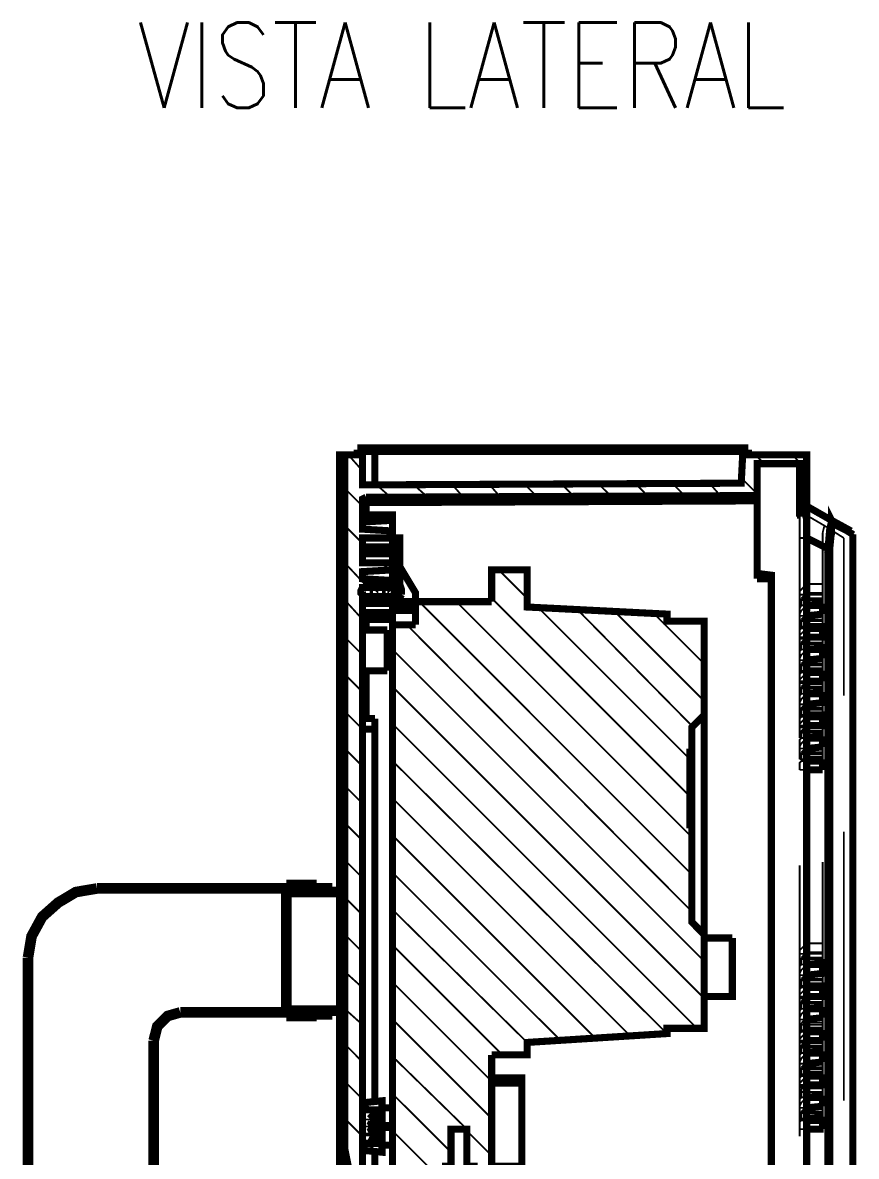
# Model space of a CAD drawing. Header units: metres. Extents: x 2999 to 3164, y 1641 to 1678.
# Drawn here: x 3014.095 to 3015.553, y 1656.445 to 1658.428 of the extents above; entities that cross this region are included whole.
import ezdxf

# ---------------------------------------------------------------- set-up
doc = ezdxf.new("R2010")
doc.units = ezdxf.units.M
doc.layers.add('BLACK', color=7, linetype='Continuous')
doc.styles.add('ROMANS', font='ROMANS.shx', dxfattribs={"width": 0.8, "height": 0.1})

msp = doc.modelspace()

# ---------------------------------------------------------------- linework, layer by layer
at = {"layer": 'BLACK'}
for points, const_width in [([(3014.6803, 1657.6811), (3015.3645, 1657.6811)], 0.0186), ([(3014.6803, 1657.6811), (3014.6803, 1657.6718), (3014.6493, 1657.6718), (3014.6493, 1657.6625), (3014.6585, 1657.6625), (3014.6585, 1656.4582)], 0.0124), ([(3014.6585, 1657.6037), (3014.6493, 1657.6037), (3014.6493, 1657.6625)], 0.0124), ([(3014.6895, 1657.6439), (3014.6647, 1657.6718)], 0.0031), ([(3015.355, 1657.6811), (3015.352, 1657.6222), (3014.6895, 1657.6192), (3014.6895, 1657.6811)], 0.0124), ([(3014.7112, 1657.6811), (3014.7112, 1657.6192)], 0.0124), ([(3015.4665, 1657.6006), (3015.4665, 1657.6718), (3015.3645, 1657.6718), (3015.3645, 1657.6811)], 0.0124), ([(3015.3923, 1657.6563), (3015.3768, 1657.6718)], 0.0031), ([(3015.4665, 1657.6439), (3015.4418, 1657.6718)], 0.0031), ([(3015.4665, 1655.161), (3015.4665, 1657.6718)], 0.0124), ([(3014.6958, 1657.5975), (3015.3798, 1657.6006), (3015.3798, 1657.6563), (3015.4542, 1657.6563), (3015.4542, 1657.6006), (3015.4665, 1657.6006)], 0.0124), ([(3015.451, 1657.6409), (3015.451, 1657.647)], 0.0031), ([(3015.451, 1657.6409), (3015.451, 1657.647)], 0.0031), ([(3015.4542, 1657.6563), (3015.4542, 1657.5696)], 0.0031), ([(3015.3798, 1657.6037), (3015.352, 1657.6316)], 0.0031), ([(3015.451, 1657.5604), (3015.451, 1657.6409)], 0.0031), ([(3014.6493, 1657.6037), (3014.6493, 1657.2043)], 0.0124), ([(3014.6895, 1657.582), (3014.6585, 1657.6129)], 0.0031), ([(3014.739, 1657.5975), (3014.7142, 1657.6192)], 0.0031), ([(3014.804, 1657.5975), (3014.7792, 1657.6192)], 0.0031), ([(3014.866, 1657.5975), (3014.8443, 1657.6222)], 0.0031), ([(3014.931, 1657.5975), (3014.9094, 1657.6222)], 0.0031), ([(3014.9959, 1657.5975), (3014.9712, 1657.6222)], 0.0031), ([(3015.0609, 1657.5975), (3015.0363, 1657.6222)], 0.0031), ([(3015.1261, 1657.5975), (3015.1013, 1657.6222)], 0.0031), ([(3015.1911, 1657.5975), (3015.1663, 1657.6222)], 0.0031), ([(3015.2561, 1657.5975), (3015.2313, 1657.6222)], 0.0031), ([(3015.318, 1657.5975), (3015.2963, 1657.6222)], 0.0031), ([(3014.6958, 1657.5975), (3014.6895, 1657.5944), (3014.6895, 1657.5882)], 0.0124), ([(3014.6895, 1657.5882), (3014.6958, 1657.5882), (3014.6958, 1657.5975)], 0.0124), ([(3014.6895, 1655.8762), (3014.6895, 1657.3839), (3014.7421, 1657.3839), (3014.7421, 1657.3962), (3014.6895, 1657.3962), (3014.6895, 1657.4117), (3014.7421, 1657.4117), (3014.7421, 1657.4242), (3014.6895, 1657.4242), (3014.6895, 1657.4397), (3014.7421, 1657.4397), (3014.7421, 1657.4519), (3014.6895, 1657.4551), (3014.6895, 1657.4675), (3014.7421, 1657.4706), (3014.7421, 1657.4829), (3014.6895, 1657.4829), (3014.6895, 1657.4985), (3014.7421, 1657.4985), (3014.7421, 1657.5108), (3014.6895, 1657.5108), (3014.6895, 1657.5263), (3014.7421, 1657.5263), (3014.7421, 1657.5386), (3014.6895, 1657.5418), (3014.6895, 1657.5542), (3014.7421, 1657.5573), (3014.7421, 1657.5666), (3014.6895, 1657.5666), (3014.6895, 1657.5882)], 0.0124), ([(3014.6958, 1657.5882), (3015.3798, 1657.5913), (3015.3798, 1657.6006)], 0.0124), ([(3014.6958, 1657.5666), (3014.6958, 1657.5882)], 0.0124), ([(3015.3798, 1657.5913), (3015.3798, 1657.4551)], 0.0124), ([(3015.4665, 1657.5696), (3015.4542, 1657.5696), (3015.4542, 1657.6006)], 0.0124), ([(3015.451, 1657.5913), (3015.4665, 1657.582), (3015.4665, 1657.5789), (3015.4634, 1657.5666), (3015.4634, 1657.5294)], 0.0031), ([(3015.4665, 1657.5975), (3015.4542, 1657.5975)], 0.0031), ([(3015.4665, 1657.5696), (3015.4665, 1657.6006)], 0.0124), ([(3015.4604, 1657.5696), (3015.4542, 1657.5727)], 0.0031), ([(3015.4542, 1657.5727), (3015.4604, 1657.5696), (3015.4975, 1657.5479)], 0.0031), ([(3015.4542, 1657.5696), (3015.4542, 1657.5356)], 0.0031), ([(3015.4604, 1657.5696), (3015.4573, 1657.5696)], 0.0031), ([(3015.4604, 1657.5666), (3015.4573, 1657.5696)], 0.0031), ([(3015.4604, 1657.5666), (3015.4573, 1657.5696)], 0.0031), ([(3015.4604, 1657.5696), (3015.4604, 1657.5634), (3015.4634, 1657.5542), (3015.4665, 1657.5263)], 0.0031), ([(3015.4604, 1657.5696), (3015.4604, 1657.5634), (3015.4634, 1657.5542), (3015.4665, 1657.5263)], 0.0031), ([(3015.4665, 1657.582), (3015.5099, 1657.5573), (3015.5099, 1657.5542), (3015.5068, 1657.5418), (3015.5038, 1657.5077)], 0.0124), ([(3015.4665, 1657.5696), (3015.4665, 1655.3777)], 0.0124), ([(3015.4665, 1657.582), (3015.4665, 1657.5789), (3015.4634, 1657.5666), (3015.4634, 1657.5294)], 0.0031), ([(3015.4665, 1657.5789), (3015.4665, 1657.582)], 0.0031), ([(3015.4665, 1657.5789), (3015.4665, 1657.582)], 0.0031), ([(3015.4665, 1657.582), (3015.4697, 1657.582)], 0.0031), ([(3015.544, 1657.5386), (3015.5099, 1657.5573), (3015.513, 1657.5511)], 0.0124), ([(3015.513, 1657.5511), (3015.5099, 1657.5573), (3015.5099, 1657.5542), (3015.5068, 1657.5418), (3015.5038, 1657.5077), (3015.5068, 1657.5077)], 0.0124), ([(3014.6895, 1657.517), (3014.6585, 1657.5479)], 0.0031), ([(3014.7142, 1657.5542), (3014.7051, 1657.5666)], 0.0031), ([(3014.7421, 1657.5573), (3014.7421, 1657.5386)], 0.0124), ([(3015.4975, 1657.5479), (3015.4945, 1657.5356), (3015.4945, 1657.5108)], 0.0031), ([(3015.4975, 1657.5479), (3015.4945, 1657.5356), (3015.4945, 1657.5108)], 0.0031), ([(3015.5315, 1657.5263), (3015.4975, 1657.5479)], 0.0031), ([(3015.513, 1657.5511), (3015.5099, 1657.5479), (3015.5099, 1657.5386), (3015.5068, 1657.5077), (3015.5068, 1655.226), (3015.5099, 1655.1951), (3015.513, 1655.1827), (3015.5471, 1655.1827)], 0.0124), ([(3015.513, 1657.5511), (3015.5099, 1657.5479), (3015.5099, 1657.5386), (3015.5068, 1657.5077)], 0.0124), ([(3015.5161, 1657.5511), (3015.513, 1657.5542)], 0.0124), ([(3015.5471, 1657.5325), (3015.5377, 1657.5386), (3015.513, 1657.5511)], 0.0124), ([(3015.513, 1657.5511), (3015.513, 1657.5542)], 0.0031), ([(3015.544, 1657.5356), (3015.5315, 1657.5418), (3015.513, 1657.5511)], 0.0031), ([(3014.7421, 1657.5263), (3014.7297, 1657.5386)], 0.0031), ([(3014.7421, 1657.5263), (3014.7452, 1657.5263)], 0.0124), ([(3014.7545, 1657.5233), (3014.7576, 1657.5233)], 0.0124), ([(3014.7824, 1657.4149), (3014.7824, 1657.4303), (3014.7545, 1657.4767), (3014.7545, 1657.5233)], 0.0124), ([(3015.4542, 1657.5356), (3015.4542, 1657.1889)], 0.0031), ([(3015.4665, 1657.5263), (3015.5038, 1657.5077)], 0.0124), ([(3015.4634, 1657.5294), (3015.4634, 1657.1826)], 0.0031), ([(3015.4665, 1657.5294), (3015.4634, 1657.5294)], 0.0031), ([(3015.4665, 1657.5294), (3015.4634, 1657.5294)], 0.0031), ([(3015.5471, 1657.5325), (3015.544, 1657.5356)], 0.0124), ([(3015.5471, 1655.4489), (3015.5471, 1657.5325)], 0.0124), ([(3015.5471, 1657.5325), (3015.5501, 1657.5325)], 0.0031), ([(3014.7081, 1657.4985), (3014.6926, 1657.5108)], 0.0031), ([(3014.7545, 1657.517), (3014.7421, 1657.5263)], 0.0031), ([(3015.4542, 1657.5263), (3015.4665, 1657.5263), (3015.4665, 1657.4458), (3015.4634, 1657.4427), (3015.4604, 1657.4397), (3015.4573, 1657.4365), (3015.4542, 1657.4334), (3015.4542, 1657.4179)], 0.0031), ([(3015.4665, 1657.5263), (3015.4542, 1657.5263)], 0.0031), ([(3015.4665, 1657.5263), (3015.4542, 1657.5263)], 0.0031), ([(3015.4665, 1657.5263), (3015.4945, 1657.5108)], 0.0031), ([(3015.4945, 1657.1951), (3015.4945, 1657.5108)], 0.0031), ([(3015.5068, 1657.5077), (3015.5038, 1657.5077), (3015.5038, 1655.226), (3015.5068, 1655.226)], 0.0124), ([(3015.5315, 1657.2508), (3015.5315, 1657.5263)], 0.0031), ([(3014.6988, 1657.4397), (3014.6585, 1657.4829)], 0.0031), ([(3014.7359, 1657.4706), (3014.7236, 1657.4829)], 0.0031), ([(3014.9155, 1656.6223), (3014.9775, 1656.6223), (3014.9775, 1656.644), (3015.2221, 1656.6595), (3015.2221, 1656.6687), (3015.287, 1656.6687), (3015.287, 1656.8329), (3015.2654, 1656.8546), (3015.2654, 1657.0248), (3015.2622, 1657.0248), (3015.2622, 1657.1517), (3015.2654, 1657.1517), (3015.2654, 1657.1951), (3015.287, 1657.2167), (3015.287, 1657.3808), (3015.2221, 1657.3808), (3015.2221, 1657.3932), (3014.9775, 1657.4056), (3014.9775, 1657.4706), (3014.9155, 1657.4706), (3014.9155, 1657.4149)], 0.0124), ([(3014.9775, 1657.421), (3014.9279, 1657.4706)], 0.0031), ([(3015.3798, 1657.4644), (3015.4046, 1657.4613), (3015.4046, 1657.4551)], 0.0124), ([(3014.7421, 1657.4551), (3014.7421, 1657.4397), (3014.739, 1657.4397), (3014.739, 1657.4427), (3014.7359, 1657.4397), (3014.7297, 1657.4397), (3014.7297, 1657.4427), (3014.7266, 1657.4397), (3014.7236, 1657.4397), (3014.7204, 1657.4427), (3014.7174, 1657.4397), (3014.7142, 1657.4397), (3014.7112, 1657.4427), (3014.7112, 1657.4397), (3014.7051, 1657.4397), (3014.7019, 1657.4427), (3014.7019, 1657.4397), (3014.6958, 1657.4397), (3014.6958, 1657.4427), (3014.6926, 1657.4397), (3014.6895, 1657.4397), (3014.6864, 1657.4334), (3014.6864, 1657.4303), (3014.6926, 1657.4242), (3014.6958, 1657.4242), (3014.6988, 1657.421), (3014.7019, 1657.4242), (3014.7051, 1657.4242), (3014.7081, 1657.421), (3014.7081, 1657.4242), (3014.7142, 1657.4242), (3014.7174, 1657.421)], 0.0124), ([(3014.7452, 1657.4086), (3014.7483, 1657.4086), (3014.7514, 1657.4149), (3014.7483, 1657.4149), (3014.7483, 1657.421), (3014.7421, 1657.4273), (3014.7421, 1657.4365), (3014.7483, 1657.4427), (3014.7483, 1657.4489), (3014.7514, 1657.4489), (3014.7483, 1657.4551), (3014.7452, 1657.4551)], 0.0124), ([(3014.7545, 1657.4519), (3014.7421, 1657.4613)], 0.0031), ([(3014.7483, 1657.4551), (3014.7514, 1657.4489)], 0.0124), ([(3014.7545, 1657.4458), (3014.7576, 1657.4458)], 0.0124), ([(3014.7545, 1657.4458), (3014.7576, 1657.4365), (3014.7576, 1657.4334), (3014.7545, 1657.4334)], 0.0124), ([(3015.3798, 1657.4551), (3015.4046, 1657.4551)], 0.0124), ([(3015.4046, 1657.4551), (3015.4046, 1655.839)], 0.0124), ([(3014.6958, 1657.4427), (3014.6988, 1657.4427)], 0.0124), ([(3014.6958, 1657.4397), (3014.6988, 1657.4397)], 0.0124), ([(3014.6958, 1657.4397), (3014.6988, 1657.4397)], 0.0124), ([(3014.6958, 1657.4273), (3014.6958, 1657.4242)], 0.0124), ([(3014.6958, 1657.4242), (3014.6988, 1657.4242)], 0.0124), ([(3014.7019, 1657.4427), (3014.7051, 1657.4427)], 0.0124), ([(3014.7019, 1657.4427), (3014.7051, 1657.4427)], 0.0124), ([(3014.7051, 1657.4397), (3014.7081, 1657.4397)], 0.0124), ([(3014.7051, 1657.4397), (3014.7081, 1657.4397)], 0.0124), ([(3014.7051, 1657.4273), (3014.7051, 1657.4242)], 0.0124), ([(3014.7051, 1657.4242), (3014.7081, 1657.4242)], 0.0124), ([(3014.7112, 1657.4427), (3014.7142, 1657.4427)], 0.0124), ([(3014.7112, 1657.4427), (3014.7142, 1657.4427)], 0.0124), ([(3014.7142, 1657.4397), (3014.7174, 1657.4397)], 0.0124), ([(3014.7142, 1657.4397), (3014.7174, 1657.4397)], 0.0124), ([(3014.7142, 1657.4273), (3014.7142, 1657.4242)], 0.0124), ([(3014.7142, 1657.4242), (3014.7174, 1657.4242)], 0.0124), ([(3014.7142, 1657.4242), (3014.7174, 1657.421)], 0.0124), ([(3014.7174, 1657.421), (3014.7174, 1657.4242), (3014.7236, 1657.4242), (3014.7236, 1657.421), (3014.7266, 1657.4242), (3014.7329, 1657.4242), (3014.7329, 1657.421), (3014.7359, 1657.4242), (3014.7421, 1657.4242), (3014.7421, 1657.4086)], 0.0124), ([(3014.7204, 1657.4427), (3014.7236, 1657.4427)], 0.0124), ([(3014.7236, 1657.4397), (3014.7266, 1657.4397)], 0.0124), ([(3014.7236, 1657.4397), (3014.7266, 1657.4397)], 0.0124), ([(3014.7236, 1657.4273), (3014.7236, 1657.4242)], 0.0124), ([(3014.7236, 1657.4242), (3014.7266, 1657.4242)], 0.0124), ([(3014.7297, 1657.4397), (3014.7329, 1657.4397)], 0.0124), ([(3014.7297, 1657.4397), (3014.7329, 1657.4397)], 0.0124), ([(3014.7297, 1657.4273), (3014.7329, 1657.4242)], 0.0124), ([(3014.7329, 1657.4242), (3014.7297, 1657.4242)], 0.0124), ([(3014.7329, 1657.4242), (3014.7329, 1657.421)], 0.0124), ([(3014.739, 1657.4427), (3014.7421, 1657.4427)], 0.0124), ([(3014.739, 1657.4427), (3014.7421, 1657.4427)], 0.0124), ([(3014.739, 1657.4397), (3014.7421, 1657.4397)], 0.0124), ([(3014.739, 1657.4397), (3014.7421, 1657.4397)], 0.0124), ([(3014.739, 1657.4273), (3014.739, 1657.4242)], 0.0124), ([(3014.7421, 1657.4242), (3014.739, 1657.4242)], 0.0124), ([(3014.7421, 1657.4365), (3014.7483, 1657.4427)], 0.0124), ([(3014.7576, 1657.4365), (3014.7421, 1657.4365)], 0.0124), ([(3014.7576, 1657.4334), (3014.7421, 1657.4334), (3014.7483, 1657.4334)], 0.0124), ([(3014.7421, 1657.4273), (3014.7576, 1657.4273)], 0.0124), ([(3014.7421, 1657.4273), (3014.7576, 1657.4273)], 0.0124), ([(3014.7421, 1657.421), (3014.7421, 1657.4242)], 0.0124), ([(3014.7452, 1657.4334), (3014.7452, 1657.4273)], 0.0124), ([(3014.7545, 1657.4334), (3014.7483, 1657.4334)], 0.0124), ([(3014.7576, 1657.4273), (3014.7514, 1657.4149)], 0.0124), ([(3014.7545, 1657.4334), (3014.7576, 1657.4334)], 0.0124), ([(3014.7545, 1657.4334), (3014.7545, 1657.4273)], 0.0124), ([(3015.4665, 1657.4303), (3015.4634, 1657.4303), (3015.4634, 1657.4273), (3015.4604, 1657.4242), (3015.4573, 1657.421)], 0.0031), ([(3015.4945, 1657.4458), (3015.4665, 1657.4458)], 0.0031), ([(3015.4665, 1657.4303), (3015.4665, 1657.4056)], 0.0031), ([(3015.4665, 1657.4303), (3015.4945, 1657.4303)], 0.0031), ([(3015.4945, 1657.4458), (3015.4945, 1657.4117)], 0.0031), ([(3014.6895, 1657.3839), (3014.6585, 1657.4179)], 0.0031), ([(3014.7081, 1657.421), (3014.7112, 1657.421)], 0.0124), ([(3014.7297, 1657.4117), (3014.7142, 1657.4242)], 0.0031), ([(3014.7236, 1657.421), (3014.7266, 1657.421)], 0.0124), ([(3014.7329, 1657.421), (3014.7359, 1657.421)], 0.0124), ([(3014.7421, 1657.4086), (3014.7421, 1657.3962)], 0.0124), ([(3014.7824, 1657.3994), (3014.7545, 1657.3994), (3014.7545, 1657.4179)], 0.0124), ([(3014.7545, 1657.4149), (3014.7824, 1657.4149)], 0.0124), ([(3014.9155, 1657.4149), (3014.7824, 1657.4149)], 0.0124), ([(3014.7824, 1657.3746), (3014.7824, 1657.4149)], 0.0124), ([(3015.2654, 1656.938), (3014.7886, 1657.4149)], 0.0031), ([(3015.2654, 1657.0031), (3014.8536, 1657.4149)], 0.0031), ([(3015.2622, 1657.0743), (3014.9155, 1657.421)], 0.0031), ([(3015.4945, 1657.4273), (3015.4542, 1657.4273)], 0.0031), ([(3015.4542, 1657.4179), (3015.4542, 1657.4086)], 0.0031), ([(3015.4945, 1657.4179), (3015.4542, 1657.4179)], 0.0031), ([(3015.4573, 1657.4086), (3015.4573, 1657.421)], 0.0031), ([(3015.4945, 1657.421), (3015.4573, 1657.421)], 0.0031), ([(3015.4665, 1657.4086), (3015.4945, 1657.4117)], 0.0124), ([(3015.4945, 1657.4086), (3015.4665, 1657.4086)], 0.0124), ([(3015.4945, 1657.4117), (3015.4945, 1657.3932)], 0.0124), ([(3014.7824, 1657.4025), (3014.7545, 1657.4025)], 0.0124), ([(3015.2622, 1657.1393), (3014.9959, 1657.4056)], 0.0031), ([(3015.2654, 1657.1981), (3015.0641, 1657.4025)], 0.0031), ([(3015.287, 1657.2415), (3015.1322, 1657.3962)], 0.0031), ([(3015.287, 1657.3065), (3015.2003, 1657.3932)], 0.0031), ([(3015.4573, 1657.4086), (3015.4542, 1657.4025), (3015.4542, 1657.3901)], 0.0031), ([(3015.4945, 1657.4086), (3015.4665, 1657.4056), (3015.4634, 1657.4056), (3015.4634, 1657.4025), (3015.4604, 1657.4025), (3015.4573, 1657.3994), (3015.4542, 1657.3932), (3015.4542, 1657.3901)], 0.0031), ([(3015.4665, 1657.4086), (3015.4542, 1657.4086)], 0.0031), ([(3015.4542, 1657.3901), (3015.4945, 1657.3901), (3015.4945, 1657.3932)], 0.0031), ([(3015.4665, 1657.3901), (3015.4665, 1657.3684), (3015.4634, 1657.3654), (3015.4604, 1657.3623), (3015.4573, 1657.3591), (3015.4542, 1657.356), (3015.4542, 1657.3498)], 0.0031), ([(3015.4665, 1657.3901), (3015.4542, 1657.3901)], 0.0031), ([(3015.4542, 1657.3808), (3015.4945, 1657.3808), (3015.4945, 1657.3901)], 0.0031), ([(3015.4542, 1657.3901), (3015.4542, 1657.3808)], 0.0031), ([(3015.4665, 1657.4086), (3015.4573, 1657.4086)], 0.0031), ([(3015.4665, 1657.3901), (3015.4634, 1657.3901), (3015.4604, 1657.387), (3015.4573, 1657.3839)], 0.0031), ([(3015.4945, 1657.3932), (3015.4665, 1657.3901)], 0.0124), ([(3015.4665, 1657.3901), (3015.4945, 1657.3932)], 0.0031), ([(3014.6895, 1657.3654), (3014.7329, 1657.3654)], 0.0124), ([(3014.6958, 1657.3654), (3014.6958, 1657.3839)], 0.0124), ([(3014.7329, 1657.2941), (3014.7329, 1657.3654)], 0.0124), ([(3014.7421, 1657.3839), (3014.7421, 1657.3746), (3014.7824, 1657.3746)], 0.0124), ([(3014.7421, 1657.3746), (3014.7421, 1656.418), (3014.835, 1656.418), (3014.835, 1656.4272), (3014.8443, 1656.4272), (3014.8443, 1656.4923), (3014.8721, 1656.4923), (3014.8721, 1656.4272), (3014.8846, 1656.4272), (3014.8846, 1656.418), (3014.9681, 1656.418), (3014.9681, 1656.4272), (3014.9155, 1656.4272), (3014.9155, 1656.5728), (3014.9681, 1656.5728), (3014.9681, 1656.5821), (3014.9155, 1656.5821), (3014.9155, 1656.6223)], 0.0124), ([(3015.2654, 1656.8731), (3014.7669, 1657.3746)], 0.0031), ([(3015.287, 1657.3716), (3015.2777, 1657.3808)], 0.0031), ([(3015.4542, 1657.3808), (3015.4542, 1657.3716)], 0.0031), ([(3015.4665, 1657.3716), (3015.4542, 1657.3716)], 0.0031), ([(3015.4573, 1657.3684), (3015.4573, 1657.3839)], 0.0031), ([(3015.4945, 1657.3839), (3015.4573, 1657.3839)], 0.0031), ([(3015.4665, 1657.353), (3015.4945, 1657.353), (3015.4945, 1657.3716), (3015.4665, 1657.3716)], 0.0124), ([(3015.4945, 1657.3684), (3015.4665, 1657.3684)], 0.0124), ([(3015.4945, 1657.3808), (3015.4945, 1657.3716)], 0.0031), ([(3014.6895, 1657.322), (3014.6585, 1657.353)], 0.0031), ([(3015.4573, 1657.3684), (3015.4542, 1657.3654), (3015.4542, 1657.353)], 0.0031), ([(3015.4665, 1657.353), (3015.4542, 1657.353)], 0.0031), ([(3015.4665, 1657.3684), (3015.4573, 1657.3684)], 0.0031), ([(3015.4665, 1657.353), (3015.4634, 1657.353), (3015.4634, 1657.3498), (3015.4604, 1657.3468), (3015.4573, 1657.3436)], 0.0031), ([(3015.4945, 1657.3684), (3015.4665, 1657.3684)], 0.0031), ([(3015.4665, 1657.353), (3015.4665, 1657.3282)], 0.0031), ([(3015.4665, 1657.353), (3015.4945, 1657.353)], 0.0031), ([(3015.4945, 1657.353), (3015.4945, 1657.3498)], 0.0031), ([(3015.287, 1656.7864), (3014.7421, 1657.3313)], 0.0031), ([(3015.4542, 1657.3406), (3015.4542, 1657.3313)], 0.0031), ([(3015.4665, 1657.3313), (3015.4542, 1657.3313)], 0.0031), ([(3015.4573, 1657.3313), (3015.4542, 1657.3282), (3015.4542, 1657.3127)], 0.0031), ([(3015.4573, 1657.3313), (3015.4573, 1657.3436)], 0.0031), ([(3015.4945, 1657.3436), (3015.4573, 1657.3436)], 0.0031), ([(3015.4665, 1657.3313), (3015.4573, 1657.3313)], 0.0031), ([(3015.4945, 1657.3158), (3015.4945, 1657.3343), (3015.4665, 1657.3313)], 0.0124), ([(3015.4945, 1657.3313), (3015.4665, 1657.3313)], 0.0124), ([(3015.4945, 1657.3313), (3015.4665, 1657.3282)], 0.0031), ([(3015.4945, 1657.3406), (3015.4945, 1657.3343)], 0.0031), ([(3015.4665, 1657.3282), (3015.4634, 1657.3282), (3015.4634, 1657.325), (3015.4604, 1657.325), (3015.4573, 1657.322), (3015.4542, 1657.3158), (3015.4542, 1657.3127), (3015.4945, 1657.3127), (3015.4945, 1657.3158)], 0.0031), ([(3015.4665, 1657.3127), (3015.4542, 1657.3127)], 0.0031), ([(3015.4542, 1657.3127), (3015.4542, 1657.3034)], 0.0031), ([(3015.4945, 1657.3127), (3015.4945, 1657.3034), (3015.4542, 1657.3034)], 0.0031), ([(3015.4665, 1657.3127), (3015.4634, 1657.3127), (3015.4604, 1657.3096), (3015.4573, 1657.3065)], 0.0031), ([(3015.4945, 1657.3158), (3015.4665, 1657.3127)], 0.0124), ([(3015.4665, 1657.3127), (3015.4945, 1657.3158)], 0.0031), ([(3015.4665, 1657.3127), (3015.4665, 1657.291)], 0.0031), ([(3014.7329, 1657.2941), (3014.6895, 1657.2941)], 0.0124), ([(3014.6958, 1657.2106), (3014.6958, 1657.2941)], 0.0124), ([(3015.4542, 1657.3034), (3015.4542, 1657.2941)], 0.0031), ([(3015.4665, 1657.2941), (3015.4542, 1657.2941)], 0.0031), ([(3015.4665, 1657.291), (3015.4634, 1657.288), (3015.4604, 1657.2848), (3015.4573, 1657.2817), (3015.4542, 1657.2786), (3015.4542, 1657.2724)], 0.0031), ([(3015.4573, 1657.291), (3015.4542, 1657.288), (3015.4542, 1657.2756)], 0.0031), ([(3015.4573, 1657.291), (3015.4573, 1657.3065)], 0.0031), ([(3015.4945, 1657.3065), (3015.4573, 1657.3065)], 0.0031), ([(3015.4665, 1657.291), (3015.4573, 1657.291)], 0.0031), ([(3015.4665, 1657.2941), (3015.4945, 1657.2941)], 0.0124), ([(3015.4945, 1657.291), (3015.4665, 1657.291)], 0.0124), ([(3015.4945, 1657.291), (3015.4665, 1657.291)], 0.0031), ([(3015.4945, 1657.2941), (3015.4945, 1657.2756)], 0.0124), ([(3015.4945, 1657.3034), (3015.4945, 1657.2941)], 0.0031), ([(3014.6895, 1657.2569), (3014.6585, 1657.288)], 0.0031), ([(3015.4945, 1657.2756), (3015.4945, 1657.2724), (3015.4542, 1657.2724)], 0.0031), ([(3015.4665, 1657.2756), (3015.4542, 1657.2756)], 0.0031), ([(3015.4542, 1657.2632), (3015.4945, 1657.2632), (3015.4945, 1657.2724)], 0.0031), ([(3015.4542, 1657.2724), (3015.4542, 1657.2632)], 0.0031), ([(3015.4665, 1657.2756), (3015.4634, 1657.2756), (3015.4634, 1657.2724), (3015.4604, 1657.2693), (3015.4573, 1657.2662)], 0.0031), ([(3015.4945, 1657.2756), (3015.4665, 1657.2756)], 0.0124), ([(3015.4665, 1657.2756), (3015.4665, 1657.2508)], 0.0031), ([(3015.4665, 1657.2756), (3015.4945, 1657.2756)], 0.0031), ([(3015.287, 1656.7214), (3014.7421, 1657.2662)], 0.0031), ([(3015.4542, 1657.2632), (3015.4542, 1657.2539)], 0.0031), ([(3015.4665, 1657.2539), (3015.4542, 1657.2539)], 0.0031), ([(3015.4573, 1657.2539), (3015.4542, 1657.2508), (3015.4542, 1657.2353)], 0.0031), ([(3015.4665, 1657.2508), (3015.4634, 1657.2508), (3015.4634, 1657.2476), (3015.4604, 1657.2476), (3015.4573, 1657.2445), (3015.4542, 1657.2384), (3015.4542, 1657.2353), (3015.4945, 1657.2353), (3015.4945, 1657.2384)], 0.0031), ([(3015.4573, 1657.2539), (3015.4573, 1657.2662)], 0.0031), ([(3015.4945, 1657.2662), (3015.4573, 1657.2662)], 0.0031), ([(3015.4665, 1657.2539), (3015.4573, 1657.2539)], 0.0031), ([(3015.4665, 1657.2539), (3015.4945, 1657.2569)], 0.0124), ([(3015.4665, 1657.2353), (3015.4945, 1657.2384), (3015.4945, 1657.2569)], 0.0124), ([(3015.4945, 1657.2539), (3015.4665, 1657.2539)], 0.0124), ([(3015.4945, 1657.2539), (3015.4665, 1657.2508)], 0.0031), ([(3015.4945, 1657.2632), (3015.4945, 1657.2569)], 0.0031), ([(3015.4665, 1657.2136), (3015.4665, 1657.2353), (3015.4634, 1657.2353), (3015.4604, 1657.2322), (3015.4573, 1657.2291), (3015.4573, 1657.2136), (3015.4542, 1657.2106), (3015.4542, 1657.1981)], 0.0031), ([(3015.4665, 1657.2353), (3015.4542, 1657.2353)], 0.0031), ([(3015.4542, 1657.2353), (3015.4542, 1657.226)], 0.0031), ([(3015.4945, 1657.2353), (3015.4945, 1657.226), (3015.4542, 1657.226)], 0.0031), ([(3015.4665, 1657.2353), (3015.4945, 1657.2384)], 0.0031), ([(3014.6555, 1657.2106), (3014.6524, 1657.2074), (3014.6493, 1657.2043)], 0.0124), ([(3014.6555, 1657.2106), (3014.6585, 1657.2106)], 0.0124), ([(3014.6585, 1657.192), (3014.6555, 1657.192), (3014.6555, 1657.2106)], 0.0124), ([(3014.6895, 1657.192), (3014.6585, 1657.2229)], 0.0031), ([(3014.6895, 1657.2106), (3014.7112, 1657.2106)], 0.0124), ([(3014.7112, 1657.192), (3014.7112, 1657.2106)], 0.0124), ([(3015.287, 1656.8329), (3015.287, 1657.2167)], 0.0124), ([(3015.4542, 1657.226), (3015.4542, 1657.2167)], 0.0031), ([(3015.4665, 1657.2167), (3015.4542, 1657.2167)], 0.0031), ([(3015.4665, 1657.2136), (3015.4634, 1657.2106), (3015.4604, 1657.2074), (3015.4573, 1657.2043), (3015.4542, 1657.2013), (3015.4542, 1657.1951)], 0.0031), ([(3015.4945, 1657.2291), (3015.4573, 1657.2291)], 0.0031), ([(3015.4665, 1657.2136), (3015.4573, 1657.2136)], 0.0031), ([(3015.4665, 1657.1981), (3015.4945, 1657.1981), (3015.4945, 1657.2167), (3015.4665, 1657.2167)], 0.0124), ([(3015.4945, 1657.2136), (3015.4665, 1657.2136)], 0.0124), ([(3015.4945, 1657.2136), (3015.4665, 1657.2136)], 0.0031), ([(3015.4665, 1657.2136), (3015.4945, 1657.2136)], 0.0031), ([(3015.4945, 1657.226), (3015.4945, 1657.2167)], 0.0031), ([(3014.6493, 1657.2043), (3014.6493, 1657.192)], 0.0124), ([(3014.7112, 1656.5387), (3014.7112, 1657.192), (3014.6895, 1657.192)], 0.0124), ([(3015.2747, 1656.6687), (3014.7421, 1657.2013)], 0.0031), ([(3015.4945, 1657.1981), (3015.4945, 1657.1951), (3015.4542, 1657.1951)], 0.0031), ([(3015.4665, 1657.1981), (3015.4542, 1657.1981)], 0.0031), ([(3015.4542, 1657.1951), (3015.4542, 1657.1858)], 0.0031), ([(3015.4945, 1657.1951), (3015.4945, 1657.1858), (3015.4542, 1657.1858)], 0.0031), ([(3015.4665, 1657.1981), (3015.4634, 1657.1981), (3015.4634, 1657.1951), (3015.4604, 1657.192), (3015.4573, 1657.1889), (3015.4945, 1657.1889)], 0.0031), ([(3015.4665, 1657.1981), (3015.4945, 1657.1981)], 0.0031), ([(3015.4665, 1657.1981), (3015.4665, 1657.1733)], 0.0031), ([(3015.4542, 1657.1858), (3015.4542, 1657.1765)], 0.0031), ([(3015.4573, 1657.1765), (3015.4542, 1657.1733), (3015.4542, 1657.158)], 0.0031), ([(3015.4665, 1657.1765), (3015.4542, 1657.1765)], 0.0031), ([(3015.4665, 1657.1733), (3015.4634, 1657.1733), (3015.4634, 1657.1703), (3015.4604, 1657.1703), (3015.4573, 1657.1672), (3015.4542, 1657.161), (3015.4542, 1657.158)], 0.0031), ([(3015.4573, 1657.1765), (3015.4573, 1657.1889)], 0.0031), ([(3015.4665, 1657.1765), (3015.4573, 1657.1765)], 0.0031), ([(3015.4665, 1657.1765), (3015.4945, 1657.1795)], 0.0124), ([(3015.4945, 1657.1765), (3015.4665, 1657.1765)], 0.0124), ([(3015.4665, 1657.1733), (3015.4945, 1657.1765)], 0.0031), ([(3015.4945, 1657.1765), (3015.4665, 1657.1733)], 0.0031), ([(3015.4945, 1657.1795), (3015.4945, 1657.161)], 0.0124), ([(3015.4945, 1657.1795), (3015.4945, 1657.1858)], 0.0031), ([(3014.6895, 1657.1269), (3014.6585, 1657.158)], 0.0031), ([(3015.2654, 1657.0248), (3015.2654, 1657.1517)], 0.0124), ([(3015.4945, 1657.158), (3015.4542, 1657.158)], 0.0031), ([(3015.4665, 1657.158), (3015.4542, 1657.158)], 0.0031), ([(3015.4542, 1657.158), (3015.4542, 1657.1485)], 0.0031), ([(3015.4665, 1657.158), (3015.4634, 1657.158), (3015.4604, 1657.1548), (3015.4573, 1657.1517)], 0.0031), ([(3015.4573, 1657.1362), (3015.4573, 1657.1517)], 0.0031), ([(3015.4945, 1657.1517), (3015.4573, 1657.1517)], 0.0031), ([(3015.4945, 1657.161), (3015.4665, 1657.158)], 0.0124), ([(3015.4665, 1657.158), (3015.4945, 1657.161)], 0.0031), ([(3015.4665, 1657.158), (3015.4665, 1656.8173)], 0.0031), ([(3015.4945, 1657.161), (3015.4945, 1657.1393)], 0.0031), ([(3015.2221, 1656.6595), (3014.7421, 1657.1362)], 0.0031), ([(3015.4542, 1657.1485), (3015.4542, 1657.1393)], 0.0031), ([(3015.4945, 1657.1485), (3015.4542, 1657.1485)], 0.0031), ([(3015.4665, 1657.1393), (3015.4542, 1657.1393)], 0.0031), ([(3015.4573, 1657.1362), (3015.4542, 1657.1332), (3015.4542, 1657.1207)], 0.0031), ([(3015.4665, 1657.1362), (3015.4573, 1657.1362)], 0.0031), ([(3015.4665, 1657.1393), (3015.4945, 1657.1393)], 0.0124), ([(3015.4945, 1657.1362), (3015.4665, 1657.1362)], 0.0124), ([(3015.4945, 1657.1393), (3015.4945, 1657.1207)], 0.0124), ([(3015.4665, 1657.1207), (3015.4542, 1657.1207)], 0.0031), ([(3015.4945, 1657.1207), (3015.4665, 1657.1207)], 0.0124), ([(3014.6895, 1657.0619), (3014.6585, 1657.0928)], 0.0031), ([(3015.16, 1656.6533), (3014.7421, 1657.0711)], 0.0031), ([(3014.6895, 1656.9968), (3014.6585, 1657.0278)], 0.0031), ([(3015.5315, 1656.5419), (3015.5315, 1657.0124)], 0.0031), ([(3015.0982, 1656.6501), (3014.7421, 1657.0061)], 0.0031), ([(3014.6895, 1656.9319), (3014.6585, 1656.9628)], 0.0031), ([(3015.4542, 1656.9535), (3015.4542, 1656.4799)], 0.0031), ([(3015.4945, 1656.4861), (3015.4945, 1656.9597)], 0.0031), ([(3015.0363, 1656.6471), (3014.7421, 1656.9411)], 0.0031), ([(3015.4634, 1656.9474), (3015.4634, 1656.4738)], 0.0031), ([(3014.1044, 1656.7925), (3014.1106, 1656.8296), (3014.1292, 1656.8637), (3014.1571, 1656.8885), (3014.1881, 1656.907), (3014.2251, 1656.9133)], 0.0186), ([(3014.5564, 1656.9133), (3014.2251, 1656.9133)], 0.0186), ([(3014.5564, 1656.9194), (3014.6091, 1656.9194)], 0.0186), ([(3014.5564, 1656.6903), (3014.5564, 1656.9194)], 0.0186), ([(3014.637, 1656.9133), (3014.5564, 1656.9133)], 0.0186), ([(3014.5564, 1656.907), (3014.6493, 1656.907)], 0.0186), ([(3014.6895, 1656.8669), (3014.6585, 1656.8979)], 0.0031), ([(3014.9775, 1656.644), (3014.7421, 1656.8762)], 0.0031), ([(3014.6895, 1656.8018), (3014.6585, 1656.8329)], 0.0031), ([(3014.9341, 1656.6223), (3014.7421, 1656.8142)], 0.0031), ([(3015.287, 1656.8266), (3015.3365, 1656.8266)], 0.0124), ([(3015.287, 1656.7244), (3015.3365, 1656.7244), (3015.3365, 1656.8266)], 0.0124), ([(3014.1044, 1656.7925), (3014.1044, 1650.1424)], 0.0186), ([(3015.4542, 1656.7988), (3015.4542, 1656.7895)], 0.0031), ([(3015.4945, 1656.7988), (3015.4945, 1656.7895), (3015.4542, 1656.7895)], 0.0031), ([(3015.4945, 1656.8018), (3015.4634, 1656.8018), (3015.4634, 1656.7988), (3015.4604, 1656.7957), (3015.4573, 1656.7925)], 0.0031), ([(3015.4665, 1656.8018), (3015.4665, 1656.7772)], 0.0031), ([(3015.4542, 1656.7895), (3015.4542, 1656.7802)], 0.0031), ([(3015.4573, 1656.7802), (3015.4542, 1656.7772), (3015.4542, 1656.7616)], 0.0031), ([(3015.4665, 1656.7802), (3015.4542, 1656.7802)], 0.0031), ([(3015.4665, 1656.7772), (3015.4634, 1656.7772), (3015.4634, 1656.774), (3015.4604, 1656.774), (3015.4573, 1656.7709), (3015.4542, 1656.7647), (3015.4542, 1656.7616)], 0.0031), ([(3015.4945, 1656.7925), (3015.4573, 1656.7925)], 0.0031), ([(3015.4665, 1656.7802), (3015.4573, 1656.7802), (3015.4573, 1656.7925)], 0.0031), ([(3015.4665, 1656.7616), (3015.4945, 1656.7647), (3015.4945, 1656.7833), (3015.4665, 1656.7802)], 0.0124), ([(3015.4945, 1656.7802), (3015.4665, 1656.7802)], 0.0124), ([(3015.4945, 1656.7802), (3015.4665, 1656.7772)], 0.0031), ([(3015.4945, 1656.7895), (3015.4945, 1656.7833)], 0.0031), ([(3014.6895, 1656.7399), (3014.6585, 1656.7677)], 0.0031), ([(3015.4945, 1656.7647), (3015.4945, 1656.7616), (3015.4542, 1656.7616)], 0.0031), ([(3015.4542, 1656.7616), (3015.4542, 1656.7524)], 0.0031), ([(3015.4945, 1656.7616), (3015.4945, 1656.7524), (3015.4542, 1656.7524)], 0.0031), ([(3015.4665, 1656.7616), (3015.4542, 1656.7616)], 0.0031), ([(3015.4665, 1656.7616), (3015.4634, 1656.7616), (3015.4604, 1656.7584), (3015.4573, 1656.7554)], 0.0031), ([(3015.4573, 1656.7399), (3015.4573, 1656.7554)], 0.0031), ([(3015.4945, 1656.7554), (3015.4573, 1656.7554)], 0.0031), ([(3015.4665, 1656.7616), (3015.4945, 1656.7647)], 0.0031), ([(3015.4665, 1656.7616), (3015.4665, 1656.7399)], 0.0031), ([(3014.9186, 1656.5728), (3014.7421, 1656.7492)], 0.0031), ([(3015.4542, 1656.7524), (3015.4542, 1656.7431)], 0.0031), ([(3015.4665, 1656.7431), (3015.4542, 1656.7431)], 0.0031), ([(3015.4945, 1656.7399), (3015.4665, 1656.7399), (3015.4634, 1656.7368), (3015.4604, 1656.7338), (3015.4573, 1656.7306), (3015.4542, 1656.7275), (3015.4542, 1656.7214)], 0.0031), ([(3015.4573, 1656.7399), (3015.4542, 1656.7368), (3015.4542, 1656.7244)], 0.0031), ([(3015.4665, 1656.7399), (3015.4573, 1656.7399)], 0.0031), ([(3015.4665, 1656.7244), (3015.4945, 1656.7244), (3015.4945, 1656.7431), (3015.4665, 1656.7431)], 0.0124), ([(3015.4945, 1656.7399), (3015.4665, 1656.7399)], 0.0124), ([(3015.4945, 1656.7524), (3015.4945, 1656.7431)], 0.0031), ([(3015.4542, 1656.7214), (3015.4945, 1656.7214), (3015.4945, 1656.7244)], 0.0031), ([(3015.4665, 1656.7244), (3015.4542, 1656.7244)], 0.0031), ([(3015.4542, 1656.7214), (3015.4542, 1656.7121)], 0.0031), ([(3015.4945, 1656.7214), (3015.4945, 1656.7121), (3015.4542, 1656.7121)], 0.0031), ([(3015.4665, 1656.7244), (3015.4634, 1656.7244), (3015.4634, 1656.7214), (3015.4604, 1656.7214), (3015.4573, 1656.7151)], 0.0031), ([(3015.4945, 1656.7151), (3015.4573, 1656.7151)], 0.0031), ([(3015.4665, 1656.7027), (3015.4573, 1656.7027), (3015.4573, 1656.7151)], 0.0031), ([(3015.4665, 1656.7244), (3015.4945, 1656.7275)], 0.0031), ([(3015.4665, 1656.7244), (3015.4665, 1656.6997)], 0.0031), ([(3014.3242, 1656.647), (3014.3305, 1656.6718), (3014.349, 1656.6903), (3014.3707, 1656.6965)], 0.0186), ([(3014.5564, 1656.6965), (3014.3707, 1656.6965)], 0.0186), ([(3014.5564, 1656.6996), (3014.6493, 1656.6996)], 0.0186), ([(3014.637, 1656.6934), (3014.5564, 1656.6934)], 0.0186), ([(3014.5564, 1656.6903), (3014.6091, 1656.6903)], 0.0186), ([(3014.6895, 1656.6749), (3014.6585, 1656.7027)], 0.0031), ([(3015.4542, 1656.7121), (3015.4542, 1656.7027)], 0.0031), ([(3015.4665, 1656.7027), (3015.4542, 1656.7027)], 0.0031), ([(3015.4573, 1656.7027), (3015.4542, 1656.6997), (3015.4542, 1656.6842)], 0.0031), ([(3015.4665, 1656.6997), (3015.4634, 1656.6997), (3015.4634, 1656.6966), (3015.4604, 1656.6966), (3015.4573, 1656.6935), (3015.4542, 1656.6873), (3015.4542, 1656.6842)], 0.0031), ([(3015.4665, 1656.7027), (3015.4945, 1656.7058)], 0.0124), ([(3015.4945, 1656.7027), (3015.4665, 1656.7027)], 0.0124), ([(3015.4945, 1656.7027), (3015.4665, 1656.6997)], 0.0031), ([(3015.4945, 1656.7058), (3015.4945, 1656.6873)], 0.0124), ([(3015.4945, 1656.7121), (3015.4945, 1656.7058)], 0.0031), ([(3014.9155, 1656.5108), (3014.7421, 1656.6842)], 0.0031), ([(3015.4665, 1656.6842), (3015.4542, 1656.6842)], 0.0031), ([(3015.4945, 1656.6842), (3015.4542, 1656.6842)], 0.0031), ([(3015.4542, 1656.6842), (3015.4542, 1656.6749)], 0.0031), ([(3015.4665, 1656.6873), (3015.4634, 1656.6842), (3015.4604, 1656.6811), (3015.4573, 1656.6781)], 0.0031), ([(3015.4573, 1656.6626), (3015.4573, 1656.6781)], 0.0031), ([(3015.4945, 1656.6781), (3015.4573, 1656.6781)], 0.0031), ([(3015.4945, 1656.6873), (3015.4665, 1656.6842)], 0.0124), ([(3015.4665, 1656.6873), (3015.4665, 1656.6626)], 0.0031), ([(3015.4665, 1656.6873), (3015.4945, 1656.6873)], 0.0031), ([(3015.4945, 1656.6656), (3015.4945, 1656.6873)], 0.0031), ([(3015.4945, 1656.6749), (3015.4542, 1656.6749), (3015.4542, 1656.6656)], 0.0031), ([(3015.4665, 1656.6656), (3015.4542, 1656.6656)], 0.0031), ([(3015.4665, 1656.6626), (3015.4573, 1656.6626), (3015.4542, 1656.6595), (3015.4542, 1656.6471)], 0.0031), ([(3015.4665, 1656.6626), (3015.4634, 1656.6595), (3015.4604, 1656.6564), (3015.4573, 1656.6533), (3015.4542, 1656.6501), (3015.4542, 1656.644), (3015.4945, 1656.644)], 0.0031), ([(3015.4665, 1656.6656), (3015.4945, 1656.6656)], 0.0124), ([(3015.4945, 1656.6626), (3015.4665, 1656.6626)], 0.0124), ([(3015.4945, 1656.6626), (3015.4665, 1656.6626)], 0.0031), ([(3015.4945, 1656.6656), (3015.4945, 1656.6471)], 0.0124), ([(3014.3242, 1656.647), (3014.3242, 1654.3993)], 0.0186), ([(3014.6895, 1656.6099), (3014.6585, 1656.641)], 0.0031), ([(3015.4665, 1656.6471), (3015.4542, 1656.6471)], 0.0031), ([(3015.4542, 1656.644), (3015.4542, 1656.6347)], 0.0031), ([(3015.4665, 1656.6471), (3015.4634, 1656.6471), (3015.4634, 1656.644), (3015.4604, 1656.644), (3015.4573, 1656.6378)], 0.0031), ([(3015.4573, 1656.6255), (3015.4573, 1656.6378), (3015.4945, 1656.6378)], 0.0031), ([(3015.4945, 1656.6471), (3015.4665, 1656.6471)], 0.0124), ([(3015.4665, 1656.6471), (3015.4945, 1656.6501)], 0.0031), ([(3015.4665, 1656.6471), (3015.4665, 1656.6223)], 0.0031), ([(3015.4945, 1656.6471), (3015.4945, 1656.6285)], 0.0031), ([(3014.8721, 1656.4923), (3014.7421, 1656.6193)], 0.0031), ([(3015.4945, 1656.6347), (3015.4542, 1656.6347), (3015.4542, 1656.6255)], 0.0031), ([(3015.4573, 1656.6255), (3015.4542, 1656.6223), (3015.4542, 1656.6069)], 0.0031), ([(3015.4665, 1656.6255), (3015.4542, 1656.6255)], 0.0031), ([(3015.4665, 1656.6223), (3015.4634, 1656.6223), (3015.4634, 1656.6193), (3015.4604, 1656.6193), (3015.4573, 1656.6162), (3015.4542, 1656.6099), (3015.4542, 1656.6069)], 0.0031), ([(3015.4665, 1656.6255), (3015.4573, 1656.6255)], 0.0031), ([(3015.4665, 1656.6255), (3015.4945, 1656.6285)], 0.0124), ([(3015.4945, 1656.6255), (3015.4665, 1656.6255)], 0.0124), ([(3015.4945, 1656.6255), (3015.4665, 1656.6223)], 0.0031), ([(3015.4945, 1656.6285), (3015.4945, 1656.6099)], 0.0124), ([(3015.4945, 1656.6099), (3015.4945, 1656.6069), (3015.4542, 1656.6069)], 0.0031), ([(3015.4665, 1656.6069), (3015.4542, 1656.6069)], 0.0031), ([(3015.4542, 1656.6069), (3015.4542, 1656.5976)], 0.0031), ([(3015.4945, 1656.5882), (3015.4945, 1656.5976), (3015.4542, 1656.5976), (3015.4542, 1656.5882), (3015.4665, 1656.5882)], 0.0031), ([(3015.4665, 1656.6099), (3015.4634, 1656.6069), (3015.4604, 1656.6037), (3015.4573, 1656.6007)], 0.0031), ([(3015.4573, 1656.5852), (3015.4573, 1656.6007)], 0.0031), ([(3015.4945, 1656.6007), (3015.4573, 1656.6007)], 0.0031), ([(3015.4945, 1656.6099), (3015.4665, 1656.6069)], 0.0124), ([(3015.4665, 1656.6099), (3015.4665, 1656.5852)], 0.0031), ([(3015.4665, 1656.6099), (3015.4945, 1656.6099)], 0.0031), ([(3015.4945, 1656.6069), (3015.4945, 1656.5976)], 0.0031), ([(3014.9681, 1656.5728), (3014.9681, 1656.4272)], 0.0124), ([(3015.4665, 1656.5852), (3015.4634, 1656.5852), (3015.4634, 1656.5821), (3015.4604, 1656.5789), (3015.4573, 1656.5759), (3015.4542, 1656.5728), (3015.4542, 1656.5666)], 0.0031), ([(3015.4573, 1656.5852), (3015.4542, 1656.5821), (3015.4542, 1656.5697)], 0.0031), ([(3015.4665, 1656.5852), (3015.4573, 1656.5852)], 0.0031), ([(3015.4665, 1656.5882), (3015.4945, 1656.5882)], 0.0124), ([(3015.4665, 1656.5697), (3015.4945, 1656.5697), (3015.4945, 1656.5882)], 0.0124), ([(3015.4945, 1656.5852), (3015.4665, 1656.5852)], 0.0124), ([(3015.4945, 1656.5852), (3015.4665, 1656.5852)], 0.0031), ([(3015.4665, 1656.5852), (3015.4945, 1656.5852)], 0.0031), ([(3014.6895, 1656.5449), (3014.6585, 1656.5759)], 0.0031), ([(3015.4665, 1656.5697), (3015.4542, 1656.5697)], 0.0031), ([(3015.4945, 1656.5697), (3015.4945, 1656.5666), (3015.4542, 1656.5666)], 0.0031), ([(3015.4542, 1656.5573), (3015.4945, 1656.5573), (3015.4945, 1656.5666)], 0.0031), ([(3015.4542, 1656.5666), (3015.4542, 1656.5573)], 0.0031), ([(3015.4542, 1656.5573), (3015.4542, 1656.548)], 0.0031), ([(3015.4665, 1656.5697), (3015.4634, 1656.5697), (3015.4634, 1656.5666), (3015.4604, 1656.5666), (3015.4573, 1656.5635)], 0.0031), ([(3015.4573, 1656.548), (3015.4573, 1656.5635)], 0.0031), ([(3015.4945, 1656.5635), (3015.4573, 1656.5635)], 0.0031), ([(3015.4665, 1656.5697), (3015.4945, 1656.5728)], 0.0031), ([(3015.4665, 1656.5697), (3015.4665, 1656.5449)], 0.0031), ([(3015.4945, 1656.5511), (3015.4945, 1656.5573)], 0.0031), ([(3014.7051, 1656.5263), (3014.6926, 1656.5387)], 0.0031), ([(3014.8443, 1656.452), (3014.7421, 1656.5541)], 0.0031), ([(3015.4573, 1656.548), (3015.4542, 1656.5449), (3015.4542, 1656.5295)], 0.0031), ([(3015.4665, 1656.548), (3015.4542, 1656.548)], 0.0031), ([(3015.4665, 1656.5449), (3015.4634, 1656.5449), (3015.4604, 1656.5419), (3015.4573, 1656.5387), (3015.4542, 1656.5325), (3015.4542, 1656.5295), (3015.4945, 1656.5295), (3015.4945, 1656.5325)], 0.0031), ([(3015.4665, 1656.548), (3015.4573, 1656.548)], 0.0031), ([(3015.4665, 1656.548), (3015.4945, 1656.5511)], 0.0124), ([(3015.4945, 1656.548), (3015.4665, 1656.548)], 0.0124), ([(3015.4945, 1656.5325), (3015.4665, 1656.5295)], 0.0124), ([(3015.4945, 1656.548), (3015.4665, 1656.5449)], 0.0031), ([(3015.4665, 1656.5449), (3015.4945, 1656.548)], 0.0031), ([(3015.4945, 1656.5511), (3015.4945, 1656.5325)], 0.0124), ([(3014.7081, 1656.5171), (3014.7019, 1656.5108)], 0.0124), ([(3014.7236, 1656.5108), (3014.7081, 1656.5108), (3014.7081, 1656.5171)], 0.0124), ([(3014.7112, 1656.5139), (3014.7112, 1656.5108)], 0.0124), ([(3014.7174, 1656.5139), (3014.7112, 1656.5232)], 0.0031), ([(3014.7236, 1656.5078), (3014.7236, 1656.4984), (3014.7421, 1656.4984), (3014.7421, 1656.5295), (3014.7236, 1656.5295)], 0.0124), ([(3014.7236, 1656.5108), (3014.7236, 1656.5295)], 0.0124), ([(3015.4542, 1656.5202), (3015.4945, 1656.5202), (3015.4945, 1656.5295)], 0.0031), ([(3015.4542, 1656.5295), (3015.4542, 1656.5202)], 0.0031), ([(3015.4665, 1656.5295), (3015.4542, 1656.5295)], 0.0031), ([(3015.4542, 1656.5202), (3015.4542, 1656.5108)], 0.0031), ([(3015.4665, 1656.5325), (3015.4634, 1656.5295), (3015.4604, 1656.5263), (3015.4573, 1656.5232)], 0.0031), ([(3015.4573, 1656.5078), (3015.4573, 1656.5232)], 0.0031), ([(3015.4945, 1656.5232), (3015.4573, 1656.5232)], 0.0031), ([(3015.4665, 1656.5108), (3015.4945, 1656.5139)], 0.0124), ([(3015.4665, 1656.1888), (3015.4665, 1656.5325), (3015.4945, 1656.5325)], 0.0031), ([(3015.4945, 1656.5139), (3015.4945, 1656.4923)], 0.0124), ([(3015.4945, 1656.5139), (3015.4945, 1656.5202)], 0.0031), ([(3014.6895, 1656.4799), (3014.6585, 1656.5108)], 0.0031), ([(3014.7019, 1656.5108), (3014.7019, 1656.5078)], 0.0124), ([(3014.7236, 1656.5078), (3014.7019, 1656.5078)], 0.0124), ([(3014.7019, 1656.4984), (3014.7051, 1656.5047)], 0.0124), ([(3014.7019, 1656.4984), (3014.7051, 1656.5047)], 0.0124), ([(3014.7019, 1656.4954), (3014.7019, 1656.4984)], 0.0124), ([(3014.7019, 1656.4984), (3014.7051, 1656.4984)], 0.0124), ([(3014.7081, 1656.4892), (3014.7051, 1656.4892), (3014.7019, 1656.4954)], 0.0124), ([(3014.7019, 1656.4954), (3014.7051, 1656.4892), (3014.7081, 1656.4861)], 0.0124), ([(3014.7019, 1656.4954), (3014.7051, 1656.4954)], 0.0124), ([(3014.7112, 1656.5047), (3014.7051, 1656.5047)], 0.0124), ([(3014.7051, 1656.5047), (3014.7051, 1656.4892)], 0.0124), ([(3014.7051, 1656.5047), (3014.7081, 1656.5047)], 0.0124), ([(3014.7081, 1656.5078), (3014.7081, 1656.5047)], 0.0124), ([(3014.7081, 1656.5047), (3014.7081, 1656.5078)], 0.0124), ([(3014.7081, 1656.5078), (3014.7081, 1656.4954), (3014.7081, 1656.5047)], 0.0124), ([(3014.7081, 1656.5047), (3014.7081, 1656.5078)], 0.0124), ([(3014.7081, 1656.5047), (3014.7112, 1656.5047)], 0.0124), ([(3014.7081, 1656.4892), (3014.7112, 1656.5047)], 0.0124), ([(3014.7081, 1656.4861), (3014.7112, 1656.4923)], 0.0124), ([(3014.7112, 1656.5078), (3014.7112, 1656.4892)], 0.0124), ([(3014.7112, 1656.5047), (3014.7236, 1656.5047)], 0.0124), ([(3014.7112, 1656.5047), (3014.7142, 1656.5047)], 0.0124), ([(3014.7236, 1656.4954), (3014.7236, 1656.4984)], 0.0124), ([(3014.7236, 1656.4645), (3014.7421, 1656.4645), (3014.7421, 1656.4954), (3014.7236, 1656.4954), (3014.7236, 1656.4861)], 0.0124), ([(3014.7329, 1656.4984), (3014.7204, 1656.5108)], 0.0031), ([(3015.4665, 1656.5108), (3015.4542, 1656.5108)], 0.0031), ([(3015.4665, 1656.5078), (3015.4573, 1656.5078), (3015.4542, 1656.5047), (3015.4542, 1656.4923), (3015.4665, 1656.4923)], 0.0031), ([(3015.4945, 1656.5078), (3015.4665, 1656.5078)], 0.0124), ([(3015.4945, 1656.4923), (3015.4665, 1656.4923)], 0.0124), ([(3014.7019, 1656.4861), (3014.7019, 1656.4799)], 0.0124), ([(3014.7019, 1656.4861), (3014.7236, 1656.4861)], 0.0124), ([(3014.7019, 1656.4861), (3014.7051, 1656.4861)], 0.0124), ([(3014.7081, 1656.4768), (3014.7019, 1656.4799)], 0.0124), ([(3014.7051, 1656.4892), (3014.7081, 1656.4892)], 0.0124), ([(3014.7081, 1656.4861), (3014.7081, 1656.4892)], 0.0124), ([(3014.7081, 1656.4892), (3014.7081, 1656.4861)], 0.0124), ([(3014.7081, 1656.4892), (3014.7081, 1656.4861)], 0.0124), ([(3014.7236, 1656.4645), (3014.7236, 1656.4799), (3014.7081, 1656.4799), (3014.7081, 1656.4768)], 0.0124), ([(3014.7236, 1656.4892), (3014.7112, 1656.4892), (3014.7112, 1656.4861)], 0.0124), ([(3014.7112, 1656.4861), (3014.7142, 1656.4861)], 0.0124), ([(3014.7112, 1656.4861), (3014.7142, 1656.4861)], 0.0124), ([(3014.7112, 1656.4799), (3014.7142, 1656.4799)], 0.0124), ([(3014.7236, 1656.4861), (3014.7266, 1656.4861)], 0.0124), ([(3014.7421, 1656.4892), (3014.7359, 1656.4954)], 0.0031), ([(3014.8133, 1656.418), (3014.7421, 1656.4892)], 0.0031), ([(3014.9155, 1656.4458), (3014.8721, 1656.4892)], 0.0031), ([(3014.6585, 1656.4582), (3014.6647, 1656.4272)], 0.0124), ([(3014.7142, 1656.452), (3014.6988, 1656.4675)], 0.0031), ([(3014.6895, 1656.3839), (3014.7112, 1656.3839), (3014.7112, 1656.452)], 0.0124)]:
    msp.add_lwpolyline(points, dxfattribs=dict(at, const_width=const_width))
for points, const_width in [([(3014.7421, 1657.4458), (3014.7545, 1657.4458), (3014.7545, 1657.5263), (3014.7421, 1657.5263), (3014.7421, 1657.4458)], 0.0124), ([(3015.4542, 1657.3406), (3015.4945, 1657.3406), (3015.4945, 1657.3498), (3015.4542, 1657.3498), (3015.4542, 1657.3406)], 0.0031), ([(3014.6493, 1656.3839), (3014.6555, 1656.3839), (3014.6555, 1657.192), (3014.6493, 1657.192), (3014.6493, 1656.3839)], 0.0124), ([(3015.4665, 1656.8173), (3015.4634, 1656.8142), (3015.4604, 1656.8112), (3015.4573, 1656.8081), (3015.4542, 1656.805), (3015.4542, 1656.7988), (3015.4945, 1656.7988), (3015.4945, 1656.8173), (3015.4665, 1656.8173)], 0.0031), ([(3014.6926, 1656.5263), (3014.7112, 1656.5263), (3014.7112, 1656.5139), (3014.7236, 1656.5139), (3014.7236, 1656.5419), (3014.6926, 1656.5387), (3014.6926, 1656.5263)], 0.0124), ([(3014.7112, 1656.4675), (3014.6926, 1656.4675), (3014.6926, 1656.4551), (3014.7236, 1656.452), (3014.7236, 1656.4799), (3014.7112, 1656.4799), (3014.7112, 1656.4675)], 0.0124), ([(3014.7051, 1656.4892), (3014.7081, 1656.4892), (3014.7051, 1656.4892)], 0.0124)]:
    msp.add_lwpolyline(points, close=True, dxfattribs=dict(at, const_width=const_width))

# ---------------------------------------------------------------- texts
at = {"insert": (3014.8637, 1658.3532), "char_height": 0.149088, "attachment_point": 5, "style": 'ROMANS'}
msp.add_mtext_dynamic_manual_height_columns('VISTA LATERAL', width=2.530855, gutter_width=0.2982, heights=[0], dxfattribs=at)

doc.saveas('drawing.dxf')
